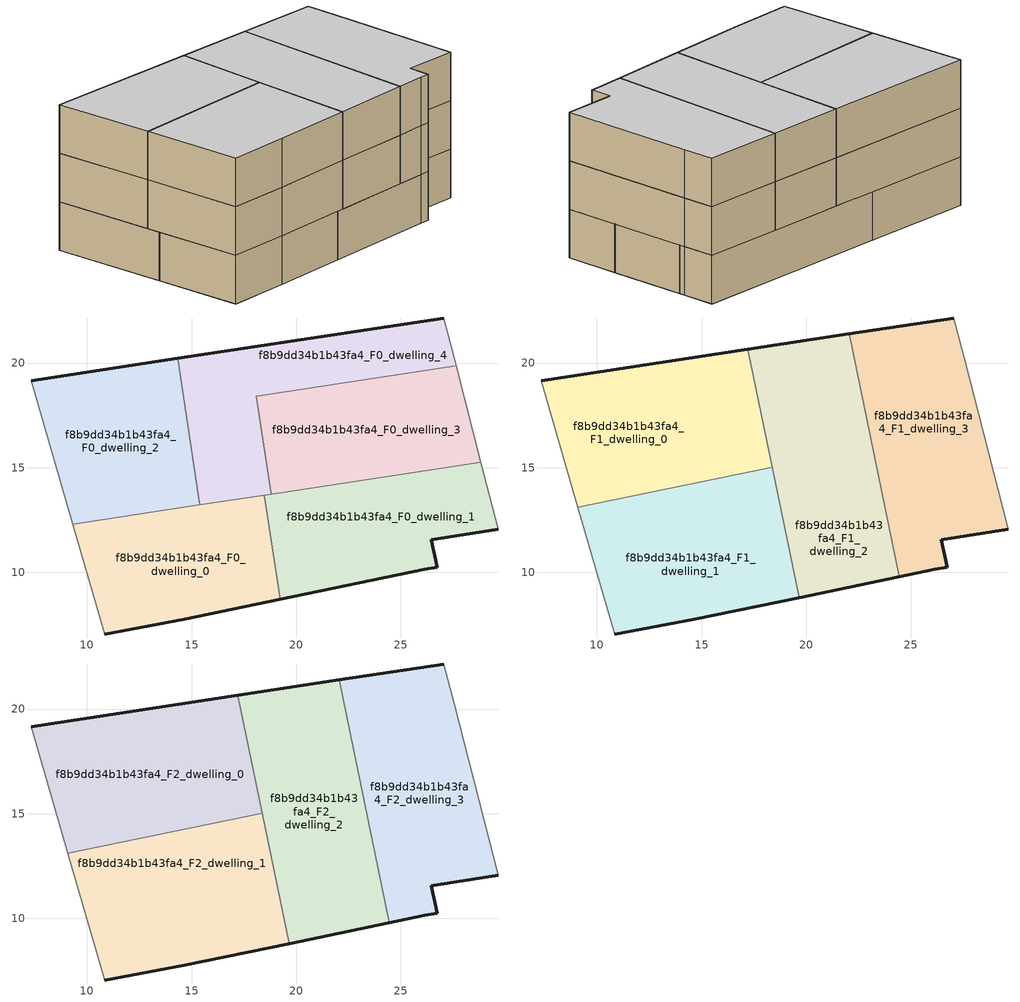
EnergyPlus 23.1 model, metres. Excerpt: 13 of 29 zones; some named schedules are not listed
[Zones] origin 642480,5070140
f8b9dd34b1b43fa4_F0_dwelling_0
 floor ground (EU_floor_Construction): 19.24,8.71 18.48,13.69 9.32,12.29 10.84,7.05 14.64,7.75 z0
 wall outside (EU_wall_Construction): 19.24,8.71 14.64,7.75 10.84,7.05 z0:3
 wall adiabatic (EU_wall_Construction): 10.84,7.05 9.32,12.29 z0:3
 wall to f8b9dd34b1b43fa4_F0_dwelling_1 (EU_wall_Construction): 18.48,13.69 19.24,8.71 z0:3
 wall to f8b9dd34b1b43fa4_F0_dwelling_2 (EU_wall_Construction): 9.32,12.29 15.4,13.22 z0:3
 wall to f8b9dd34b1b43fa4_F0_dwelling_4 (EU_wall_Construction): 15.4,13.22 18.48,13.69 z0:3
f8b9dd34b1b43fa4_F0_dwelling_1
 floor ground (EU_floor_Construction): 26.75,10.25 26.45,11.55 29.66,12.05 28.83,15.27 18.48,13.69 19.24,8.71 26.15,10.15 z0
 wall outside (EU_wall_Construction): 29.66,12.05 26.45,11.55 26.75,10.25 26.15,10.15 19.24,8.71 z0:3
 wall adiabatic (EU_wall_Construction): 28.83,15.27 29.66,12.05 z0:3
 wall to f8b9dd34b1b43fa4_F0_dwelling_3 (EU_wall_Construction): 18.81,13.74 28.83,15.27 z0:3
 wall to f8b9dd34b1b43fa4_F0_dwelling_4 (EU_wall_Construction): 18.48,13.69 18.81,13.74 z0:3
f8b9dd34b1b43fa4_F0_dwelling_2
 floor ground (EU_floor_Construction): 15.4,13.22 14.34,20.22 7.34,19.16 9.32,12.29 z0
 wall outside (EU_wall_Construction): 7.34,19.16 14.34,20.22 z0:3
 wall to f8b9dd34b1b43fa4_F0_dwelling_4 (EU_wall_Construction): 14.34,20.22 15.4,13.22 z0:3
 wall adiabatic (EU_wall_Construction): 9.32,12.29 7.34,19.16 z0:3
f8b9dd34b1b43fa4_F0_dwelling_3
 floor ground (EU_floor_Construction): 28.83,15.27 27.65,19.87 18.1,18.41 18.81,13.74 z0
 wall to f8b9dd34b1b43fa4_F0_dwelling_4 (EU_wall_Construction): 18.81,13.74 18.1,18.41 27.65,19.87 z0:3
 wall adiabatic (EU_wall_Construction): 27.65,19.87 28.83,15.27 z0:3
f8b9dd34b1b43fa4_F0_dwelling_4
 floor ground (EU_floor_Construction): 27.65,19.87 27.56,20.25 27.06,22.16 14.34,20.22 15.4,13.22 18.81,13.74 18.1,18.41 z0
 wall outside (EU_wall_Construction): 14.34,20.22 27.06,22.16 z0:3
 wall adiabatic (EU_wall_Construction): 27.06,22.16 27.56,20.25 27.65,19.87 z0:3
f8b9dd34b1b43fa4_F1_dwelling_0
 floor to f8b9dd34b1b43fa4_F0_dwelling_2 (EU_floor_Construction): 15.23,14.36 14.34,20.22 7.34,19.16 9.09,13.1 z3
 floor to f8b9dd34b1b43fa4_F0_dwelling_4 (EU_floor_Construction): 18.38,15.01 17.21,20.66 14.34,20.22 15.23,14.36 z3
 wall outside (EU_wall_Construction): 7.34,19.16 17.21,20.66 z3:6
 wall adiabatic (EU_wall_Construction): 9.09,13.1 7.34,19.16 z3:6
 wall to f8b9dd34b1b43fa4_F1_dwelling_2 (EU_wall_Construction): 17.21,20.66 18.38,15.01 z3:6
 wall to f8b9dd34b1b43fa4_F1_dwelling_1 (EU_wall_Construction): 18.38,15.01 9.09,13.1 z3:6
f8b9dd34b1b43fa4_F1_dwelling_1
 floor to f8b9dd34b1b43fa4_F0_dwelling_0 (EU_floor_Construction): 19.24,8.71 18.48,13.69 9.32,12.29 10.84,7.05 14.64,7.75 z3
 floor to f8b9dd34b1b43fa4_F0_dwelling_2 (EU_floor_Construction): 15.4,13.22 15.23,14.36 9.09,13.1 9.32,12.29 z3
 floor to f8b9dd34b1b43fa4_F0_dwelling_1 (EU_floor_Construction): 19.66,8.79 18.64,13.71 18.48,13.69 19.24,8.71 z3
 floor to f8b9dd34b1b43fa4_F0_dwelling_4 (EU_floor_Construction): 18.64,13.71 18.38,15.01 15.23,14.36 15.4,13.22 z3
 wall outside (EU_wall_Construction): 19.66,8.79 14.64,7.75 10.84,7.05 z3:6
 wall adiabatic (EU_wall_Construction): 10.84,7.05 9.09,13.1 z3:6
 wall to f8b9dd34b1b43fa4_F1_dwelling_2 (EU_wall_Construction): 18.38,15.01 19.66,8.79 z3:6
f8b9dd34b1b43fa4_F1_dwelling_2
 floor to f8b9dd34b1b43fa4_F0_dwelling_1 (EU_floor_Construction): 24.44,9.79 23.48,14.45 18.64,13.71 19.66,8.79 z3
 floor to f8b9dd34b1b43fa4_F0_dwelling_3 (EU_floor_Construction): 23.48,14.45 22.52,19.09 18.1,18.41 18.81,13.74 z3
 floor to f8b9dd34b1b43fa4_F0_dwelling_4 (EU_floor_Construction): 18.81,13.74 18.1,18.41 22.52,19.09 22.05,21.39 17.21,20.66 18.64,13.71 z3
 wall outside (EU_wall_Construction): 24.44,9.79 19.66,8.79 / 17.21,20.66 22.05,21.39 z3:6
 wall to f8b9dd34b1b43fa4_F1_dwelling_3 (EU_wall_Construction): 22.05,21.39 24.44,9.79 z3:6
f8b9dd34b1b43fa4_F1_dwelling_3
 floor to f8b9dd34b1b43fa4_F0_dwelling_3 (EU_floor_Construction): 28.83,15.27 27.65,19.87 22.52,19.09 23.48,14.45 z3
 floor to f8b9dd34b1b43fa4_F0_dwelling_1 (EU_floor_Construction): 29.66,12.05 28.83,15.27 23.48,14.45 24.44,9.79 26.15,10.15 26.75,10.25 26.45,11.55 z3
 floor to f8b9dd34b1b43fa4_F0_dwelling_4 (EU_floor_Construction): 27.65,19.87 27.56,20.25 27.06,22.16 22.05,21.39 22.52,19.09 z3
 wall outside (EU_wall_Construction): 22.05,21.39 27.06,22.16 / 29.66,12.05 26.45,11.55 26.75,10.25 26.15,10.15 24.44,9.79 z3:6
 wall adiabatic (EU_wall_Construction): 27.06,22.16 27.56,20.25 29.66,12.05 z3:6
f8b9dd34b1b43fa4_F2_dwelling_0
 floor to f8b9dd34b1b43fa4_F1_dwelling_0 (EU_floor_Construction): 18.38,15.01 17.21,20.66 7.34,19.16 9.09,13.1 z6
 wall outside (EU_wall_Construction): 7.34,19.16 17.21,20.66 z6:9
 wall adiabatic (EU_wall_Construction): 9.09,13.1 7.34,19.16 z6:9
 wall to f8b9dd34b1b43fa4_F2_dwelling_2 (EU_wall_Construction): 17.21,20.66 18.38,15.01 z6:9
 wall to f8b9dd34b1b43fa4_F2_dwelling_1 (EU_wall_Construction): 18.38,15.01 9.09,13.1 z6:9
 ceiling to f8b9dd34b1b43fa4_F3_dwelling_0 (EU_floor_Construction): 17.21,20.66 18.38,15.01 9.09,13.1 7.34,19.16 z9
f8b9dd34b1b43fa4_F2_dwelling_1
 floor to f8b9dd34b1b43fa4_F1_dwelling_1 (EU_floor_Construction): 19.66,8.79 18.38,15.01 9.09,13.1 10.84,7.05 14.64,7.75 z6
 wall outside (EU_wall_Construction): 19.66,8.79 14.64,7.75 10.84,7.05 z6:9
 wall adiabatic (EU_wall_Construction): 10.84,7.05 9.09,13.1 z6:9
 wall to f8b9dd34b1b43fa4_F2_dwelling_2 (EU_wall_Construction): 18.38,15.01 19.66,8.79 z6:9
 ceiling to f8b9dd34b1b43fa4_F3_dwelling_1 (EU_floor_Construction): 18.38,15.01 19.66,8.79 14.64,7.75 10.84,7.05 9.09,13.1 z9
f8b9dd34b1b43fa4_F2_dwelling_2
 floor to f8b9dd34b1b43fa4_F1_dwelling_2 (EU_floor_Construction): 24.44,9.79 22.05,21.39 17.21,20.66 19.66,8.79 z6
 wall outside (EU_wall_Construction): 24.44,9.79 19.66,8.79 / 17.21,20.66 22.05,21.39 z6:9
 wall to f8b9dd34b1b43fa4_F2_dwelling_3 (EU_wall_Construction): 22.05,21.39 24.44,9.79 z6:9
 ceiling to f8b9dd34b1b43fa4_F3_dwelling_2 (EU_floor_Construction): 22.05,21.39 24.44,9.79 19.66,8.79 17.21,20.66 z9
f8b9dd34b1b43fa4_F2_dwelling_3
 floor to f8b9dd34b1b43fa4_F1_dwelling_3 (EU_floor_Construction): 29.66,12.05 27.56,20.25 27.06,22.16 22.05,21.39 24.44,9.79 26.15,10.15 26.75,10.25 26.45,11.55 z6
 wall outside (EU_wall_Construction): 22.05,21.39 27.06,22.16 / 29.66,12.05 26.45,11.55 26.75,10.25 26.15,10.15 24.44,9.79 z6:9
 wall adiabatic (EU_wall_Construction): 27.06,22.16 27.56,20.25 29.66,12.05 z6:9
 ceiling to f8b9dd34b1b43fa4_F3_dwelling_3 (EU_floor_Construction): 27.06,22.16 27.56,20.25 29.66,12.05 26.45,11.55 26.75,10.25 26.15,10.15 24.44,9.79 22.05,21.39 z9
[Building]
EU S2 Campaign: North Axis=0; Terrain=City; Solar Distribution=FullExterior
[Site:Location]
Lyon-Bron: Latitude=45.75; Longitude=5; Time Zone=1; Elevation=198
[SizingPeriod:WeatherFileDays]
AnnualSizingPeriod: Begin Month=1; Begin Day of Month=1; End Month=12; End Day of Month=31; Day of Week for Start Day=Monday; Use Weather File Daylight Saving Period=No; Use Weather File Rain and Snow Indicators=No
[MATERIAL]
EU_InternalMass_Material: Roughness=MediumRough; Thickness=0.1; Conductivity=1; Density=1800; Specific Heat=900; Thermal Absorptance=0.9; Solar Absorptance=0.7; Visible Absorptance=0.7
[MATERIAL:NOMASS] Roughness=MediumRough; Thermal Absorptance=0.9; Solar Absorptance=0.7; Visible Absorptance=0.7
Name | Thermal Resistance
EU_wall_NoMass | 0.776494
EU_floor_NoMass | 0.421597
[CONSTRUCTION]
EU_wall_Construction: EU_wall_NoMass
EU_floor_Construction: EU_floor_NoMass
EU_InternalMass_Construction: EU_InternalMass_Material
[ZONE] Type=1; Multiplier=1; Ceiling Height=autocalculate; Floor Area=autocalculate; Part of Total Floor Area=Yes
Name | Volume
f8b9dd34b1b43fa4_F0_dwelling_0 | 140.502
f8b9dd34b1b43fa4_F1_dwelling_0; f8b9dd34b1b43fa4_F2_dwelling_0 | 175.611
f8b9dd34b1b43fa4_F0_dwelling_1 | 140.5
f8b9dd34b1b43fa4_F1_dwelling_1; f8b9dd34b1b43fa4_F2_dwelling_1 | 175.622
f8b9dd34b1b43fa4_F0_dwelling_2 | 140.491
f8b9dd34b1b43fa4_F1_dwelling_2; f8b9dd34b1b43fa4_F2_dwelling_2 | 175.605
f8b9dd34b1b43fa4_F0_dwelling_3 | 140.49
f8b9dd34b1b43fa4_F1_dwelling_3; f8b9dd34b1b43fa4_F2_dwelling_3 | 175.63
f8b9dd34b1b43fa4_F0_dwelling_4 | 140.488
[INTERNALMASS] Construction=EU_InternalMass_Construction
Name | Zone or ZoneList | Surface Area
f8b9dd34b1b43fa4_F0_dwelling_0_EU_InternalMass | f8b9dd34b1b43fa4_F0_dwelling_0 | 46.8332
f8b9dd34b1b43fa4_F0_dwelling_1_EU_InternalMass | f8b9dd34b1b43fa4_F0_dwelling_1 | 46.8328
f8b9dd34b1b43fa4_F0_dwelling_2_EU_InternalMass | f8b9dd34b1b43fa4_F0_dwelling_2 | 46.8293
f8b9dd34b1b43fa4_F0_dwelling_3_EU_InternalMass | f8b9dd34b1b43fa4_F0_dwelling_3 | 46.8302
f8b9dd34b1b43fa4_F0_dwelling_4_EU_InternalMass | f8b9dd34b1b43fa4_F0_dwelling_4 | 46.8293
f8b9dd34b1b43fa4_F1_dwelling_0_EU_InternalMass | f8b9dd34b1b43fa4_F1_dwelling_0 | 58.5381
f8b9dd34b1b43fa4_F1_dwelling_1_EU_InternalMass | f8b9dd34b1b43fa4_F1_dwelling_1 | 58.5406
f8b9dd34b1b43fa4_F1_dwelling_2_EU_InternalMass | f8b9dd34b1b43fa4_F1_dwelling_2 | 58.5353
f8b9dd34b1b43fa4_F1_dwelling_3_EU_InternalMass | f8b9dd34b1b43fa4_F1_dwelling_3 | 58.543
f8b9dd34b1b43fa4_F2_dwelling_0_EU_InternalMass | f8b9dd34b1b43fa4_F2_dwelling_0 | 58.5381
f8b9dd34b1b43fa4_F2_dwelling_1_EU_InternalMass | f8b9dd34b1b43fa4_F2_dwelling_1 | 58.5406
f8b9dd34b1b43fa4_F2_dwelling_2_EU_InternalMass | f8b9dd34b1b43fa4_F2_dwelling_2 | 58.5353
f8b9dd34b1b43fa4_F2_dwelling_3_EU_InternalMass | f8b9dd34b1b43fa4_F2_dwelling_3 | 58.543
[OTHEREQUIPMENT] Fuel Type=Electricity; Design Level Calculation Method=Watts/Area; Power per Zone Floor Area=1; Fraction Latent=0; Fraction Radiant=0; Fraction Lost=0; Carbon Dioxide Generation Rate=0; EndUse Subcategory=EU_Step8_InternalGains
Name | Zone or ZoneList or Space or SpaceList | Schedule
EU_Step8_InternalGain_f8b9dd34b1b43fa4_F0_dwelling_0_f000 | f8b9dd34b1b43fa4_F0_dwelling_0 | EU_Step8_GainSchedule_f8b9dd34b1b43fa4_F0_dwelling_0_f000
EU_Step8_InternalGain_f8b9dd34b1b43fa4_F0_dwelling_1_f000 | f8b9dd34b1b43fa4_F0_dwelling_1 | EU_Step8_GainSchedule_f8b9dd34b1b43fa4_F0_dwelling_1_f000
EU_Step8_InternalGain_f8b9dd34b1b43fa4_F0_dwelling_2_f000 | f8b9dd34b1b43fa4_F0_dwelling_2 | EU_Step8_GainSchedule_f8b9dd34b1b43fa4_F0_dwelling_2_f000
EU_Step8_InternalGain_f8b9dd34b1b43fa4_F0_dwelling_3_f000 | f8b9dd34b1b43fa4_F0_dwelling_3 | EU_Step8_GainSchedule_f8b9dd34b1b43fa4_F0_dwelling_3_f000
EU_Step8_InternalGain_f8b9dd34b1b43fa4_F0_dwelling_4_f000 | f8b9dd34b1b43fa4_F0_dwelling_4 | EU_Step8_GainSchedule_f8b9dd34b1b43fa4_F0_dwelling_4_f000
EU_Step8_InternalGain_f8b9dd34b1b43fa4_F1_dwelling_0_f000 | f8b9dd34b1b43fa4_F1_dwelling_0 | EU_Step8_GainSchedule_f8b9dd34b1b43fa4_F1_dwelling_0_f000
EU_Step8_InternalGain_f8b9dd34b1b43fa4_F1_dwelling_1_f000 | f8b9dd34b1b43fa4_F1_dwelling_1 | EU_Step8_GainSchedule_f8b9dd34b1b43fa4_F1_dwelling_1_f000
EU_Step8_InternalGain_f8b9dd34b1b43fa4_F1_dwelling_2_f000 | f8b9dd34b1b43fa4_F1_dwelling_2 | EU_Step8_GainSchedule_f8b9dd34b1b43fa4_F1_dwelling_2_f000
EU_Step8_InternalGain_f8b9dd34b1b43fa4_F1_dwelling_3_f000 | f8b9dd34b1b43fa4_F1_dwelling_3 | EU_Step8_GainSchedule_f8b9dd34b1b43fa4_F1_dwelling_3_f000
EU_Step8_InternalGain_f8b9dd34b1b43fa4_F2_dwelling_0_f000 | f8b9dd34b1b43fa4_F2_dwelling_0 | EU_Step8_GainSchedule_f8b9dd34b1b43fa4_F2_dwelling_0_f000
EU_Step8_InternalGain_f8b9dd34b1b43fa4_F2_dwelling_1_f000 | f8b9dd34b1b43fa4_F2_dwelling_1 | EU_Step8_GainSchedule_f8b9dd34b1b43fa4_F2_dwelling_1_f000
EU_Step8_InternalGain_f8b9dd34b1b43fa4_F2_dwelling_2_f000 | f8b9dd34b1b43fa4_F2_dwelling_2 | EU_Step8_GainSchedule_f8b9dd34b1b43fa4_F2_dwelling_2_f000
EU_Step8_InternalGain_f8b9dd34b1b43fa4_F2_dwelling_3_f000 | f8b9dd34b1b43fa4_F2_dwelling_3 | EU_Step8_GainSchedule_f8b9dd34b1b43fa4_F2_dwelling_3_f000
[ZONEVENTILATION:DESIGNFLOWRATE] Schedule=EU_AlwaysOn; Design Flow Rate Calculation Method=AirChanges/Hour; Air Changes per Hour=0.693814; Ventilation Type=Natural; Fan Pressure Rise=0; Fan Total Efficiency=1; Constant Term Coefficient=1; Temperature Term Coefficient=0; Velocity Term Coefficient=0; Velocity Squared Term Coefficient=0; Minimum Indoor Temperature=-100; Maximum Indoor Temperature=100; Delta Temperature=-100; Minimum Outdoor Temperature=-100; Maximum Outdoor Temperature=100; Maximum Wind Speed=40
Name | Zone or ZoneList or Space or SpaceList
EU_ConstantAir_f8b9dd34b1b43fa4_F0_dwelling_0 | f8b9dd34b1b43fa4_F0_dwelling_0
EU_ConstantAir_f8b9dd34b1b43fa4_F0_dwelling_1 | f8b9dd34b1b43fa4_F0_dwelling_1
EU_ConstantAir_f8b9dd34b1b43fa4_F0_dwelling_2 | f8b9dd34b1b43fa4_F0_dwelling_2
EU_ConstantAir_f8b9dd34b1b43fa4_F0_dwelling_3 | f8b9dd34b1b43fa4_F0_dwelling_3
EU_ConstantAir_f8b9dd34b1b43fa4_F0_dwelling_4 | f8b9dd34b1b43fa4_F0_dwelling_4
EU_ConstantAir_f8b9dd34b1b43fa4_F1_dwelling_0 | f8b9dd34b1b43fa4_F1_dwelling_0
EU_ConstantAir_f8b9dd34b1b43fa4_F1_dwelling_1 | f8b9dd34b1b43fa4_F1_dwelling_1
EU_ConstantAir_f8b9dd34b1b43fa4_F1_dwelling_2 | f8b9dd34b1b43fa4_F1_dwelling_2
EU_ConstantAir_f8b9dd34b1b43fa4_F1_dwelling_3 | f8b9dd34b1b43fa4_F1_dwelling_3
EU_ConstantAir_f8b9dd34b1b43fa4_F2_dwelling_0 | f8b9dd34b1b43fa4_F2_dwelling_0
EU_ConstantAir_f8b9dd34b1b43fa4_F2_dwelling_1 | f8b9dd34b1b43fa4_F2_dwelling_1
EU_ConstantAir_f8b9dd34b1b43fa4_F2_dwelling_2 | f8b9dd34b1b43fa4_F2_dwelling_2
EU_ConstantAir_f8b9dd34b1b43fa4_F2_dwelling_3 | f8b9dd34b1b43fa4_F2_dwelling_3
[HVACTEMPLATE:THERMOSTAT] Constant Heating Setpoint=20; Constant Cooling Setpoint=50
EU_HeatOnly_f8b9dd34b1b43fa4_F0_dwelling_0; EU_HeatOnly_f8b9dd34b1b43fa4_F0_dwelling_1; EU_HeatOnly_f8b9dd34b1b43fa4_F0_dwelling_2; EU_HeatOnly_f8b9dd34b1b43fa4_F0_dwelling_3; EU_HeatOnly_f8b9dd34b1b43fa4_F0_dwelling_4; EU_HeatOnly_f8b9dd34b1b43fa4_F1_dwelling_0; EU_HeatOnly_f8b9dd34b1b43fa4_F1_dwelling_1; EU_HeatOnly_f8b9dd34b1b43fa4_F1_dwelling_2; EU_HeatOnly_f8b9dd34b1b43fa4_F1_dwelling_3; EU_HeatOnly_f8b9dd34b1b43fa4_F2_dwelling_0; EU_HeatOnly_f8b9dd34b1b43fa4_F2_dwelling_1; EU_HeatOnly_f8b9dd34b1b43fa4_F2_dwelling_2; EU_HeatOnly_f8b9dd34b1b43fa4_F2_dwelling_3; EU_HeatOnly_f8b9dd34b1b43fa4_F3_dwelling_0; EU_HeatOnly_f8b9dd34b1b43fa4_F3_dwelling_1; EU_HeatOnly_f8b9dd34b1b43fa4_F3_dwelling_2; EU_HeatOnly_f8b9dd34b1b43fa4_F3_dwelling_3; EU_HeatOnly_f8b9dd34b1b43fa4_F4_dwelling_0; EU_HeatOnly_f8b9dd34b1b43fa4_F4_dwelling_1; EU_HeatOnly_f8b9dd34b1b43fa4_F4_dwelling_2; EU_HeatOnly_f8b9dd34b1b43fa4_F4_dwelling_3; EU_HeatOnly_f8b9dd34b1b43fa4_F5_dwelling_0; EU_HeatOnly_f8b9dd34b1b43fa4_F5_dwelling_1; EU_HeatOnly_f8b9dd34b1b43fa4_F5_dwelling_2; EU_HeatOnly_f8b9dd34b1b43fa4_F5_dwelling_3; EU_HeatOnly_f8b9dd34b1b43fa4_F6_dwelling_0; EU_HeatOnly_f8b9dd34b1b43fa4_F6_dwelling_1; EU_HeatOnly_f8b9dd34b1b43fa4_F6_dwelling_2; EU_HeatOnly_f8b9dd34b1b43fa4_F6_dwelling_3
[HVACTEMPLATE:ZONE:IDEALLOADSAIRSYSTEM] System Availability Schedule=EU_AlwaysOn; Maximum Heating Supply Air Temperature=50; Minimum Cooling Supply Air Temperature=13; Maximum Heating Supply Air Humidity Ratio=0.0156; Minimum Cooling Supply Air Humidity Ratio=0.0077; Heating Limit=NoLimit; Cooling Limit=NoLimit; Heating Availability Schedule=EU_AlwaysOn; Cooling Availability Schedule=EU_CoolingOff; Dehumidification Control Type=ConstantSensibleHeatRatio; Cooling Sensible Heat Ratio=0.7; Dehumidification Setpoint=60; Humidification Control Type=None; Humidification Setpoint=30; Outdoor Air Method=None; Outdoor Air Flow Rate per Person=0.00944; Outdoor Air Flow Rate per Zone Floor Area=0; Outdoor Air Flow Rate per Zone=0; Demand Controlled Ventilation Type=None; Outdoor Air Economizer Type=NoEconomizer; Heat Recovery Type=None; Sensible Heat Recovery Effectiveness=0.7; Latent Heat Recovery Effectiveness=0.65
Name | Template Thermostat
f8b9dd34b1b43fa4_F0_dwelling_0 | EU_HeatOnly_f8b9dd34b1b43fa4_F0_dwelling_0
f8b9dd34b1b43fa4_F0_dwelling_1 | EU_HeatOnly_f8b9dd34b1b43fa4_F0_dwelling_1
f8b9dd34b1b43fa4_F0_dwelling_2 | EU_HeatOnly_f8b9dd34b1b43fa4_F0_dwelling_2
f8b9dd34b1b43fa4_F0_dwelling_3 | EU_HeatOnly_f8b9dd34b1b43fa4_F0_dwelling_3
f8b9dd34b1b43fa4_F0_dwelling_4 | EU_HeatOnly_f8b9dd34b1b43fa4_F0_dwelling_4
f8b9dd34b1b43fa4_F1_dwelling_0 | EU_HeatOnly_f8b9dd34b1b43fa4_F1_dwelling_0
f8b9dd34b1b43fa4_F1_dwelling_1 | EU_HeatOnly_f8b9dd34b1b43fa4_F1_dwelling_1
f8b9dd34b1b43fa4_F1_dwelling_2 | EU_HeatOnly_f8b9dd34b1b43fa4_F1_dwelling_2
f8b9dd34b1b43fa4_F1_dwelling_3 | EU_HeatOnly_f8b9dd34b1b43fa4_F1_dwelling_3
f8b9dd34b1b43fa4_F2_dwelling_0 | EU_HeatOnly_f8b9dd34b1b43fa4_F2_dwelling_0
f8b9dd34b1b43fa4_F2_dwelling_1 | EU_HeatOnly_f8b9dd34b1b43fa4_F2_dwelling_1
f8b9dd34b1b43fa4_F2_dwelling_2 | EU_HeatOnly_f8b9dd34b1b43fa4_F2_dwelling_2
f8b9dd34b1b43fa4_F2_dwelling_3 | EU_HeatOnly_f8b9dd34b1b43fa4_F2_dwelling_3
[SIZING:ZONE] Zone Cooling Design Supply Air Temperature Input Method=SupplyAirTemperature; Zone Cooling Design Supply Air Temperature=13; Zone Heating Design Supply Air Temperature Input Method=SupplyAirTemperature; Zone Heating Design Supply Air Temperature=50; Zone Cooling Design Supply Air Humidity Ratio=0.008; Zone Heating Design Supply Air Humidity Ratio=0.008; Cooling Design Air Flow Method=DesignDay; Cooling Design Air Flow Rate=0; Cooling Minimum Air Flow per Zone Floor Area=0.000762; Cooling Minimum Air Flow=0; Cooling Minimum Air Flow Fraction=0.2; Heating Design Air Flow Method=DesignDay; Heating Design Air Flow Rate=0; Heating Maximum Air Flow per Zone Floor Area=0.002032; Heating Maximum Air Flow=0.141576; Heating Maximum Air Flow Fraction=0.3; Account for Dedicated Outdoor Air System=No; Dedicated Outdoor Air System Control Strategy=NeutralSupplyAir; Dedicated Outdoor Air Low Setpoint Temperature for Design=autosize; Dedicated Outdoor Air High Setpoint Temperature for Design=autosize; Zone Load Sizing Method=Sensible Load Only No Latent Load; Zone Latent Cooling Design Supply Air Humidity Ratio Input Method=HumidityRatioDifference; Zone Cooling Design Supply Air Humidity Ratio Difference=0.005; Zone Latent Heating Design Supply Air Humidity Ratio Input Method=HumidityRatioDifference; Zone Humidification Design Supply Air Humidity Ratio Difference=0.005
f8b9dd34b1b43fa4_F0_dwelling_0; f8b9dd34b1b43fa4_F0_dwelling_1
